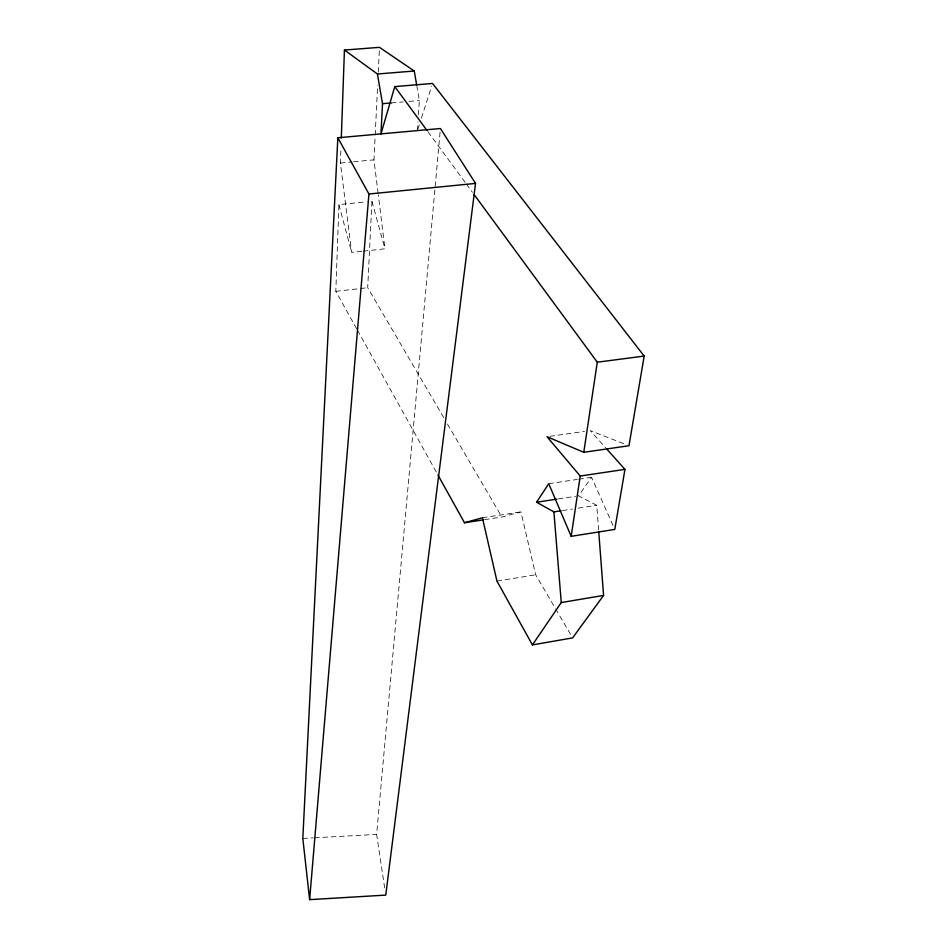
<?xml version="1.0" encoding="UTF-8"?>
<svg xmlns="http://www.w3.org/2000/svg" width="947" height="947" viewBox="0 0 947 947"><rect width="100%" height="100%" fill="white"/><g stroke="black" fill="none" stroke-linecap="round" stroke-linejoin="round"><path stroke-width="0.71" stroke-dasharray="4.74 3.55" d="M356.664 328.834L335.818 291.345L338.919 204.588L366.193 201.841M361.778 251.31L351.645 252.411L340.399 163.038L340.932 148.359M443.741 417.651L367.696 287.699L371.946 201.261L367.637 201.699M378.113 193.401L373.97 159.865L375.119 136.486M375.19 135.03L377.628 85.348M378.267 72.197L379.345 50.274M417.378 130.615L417.947 122.021M418.408 114.859L419.355 100.548L416.929 86.485M384.671 887.884L376.622 834.402L440.142 131.467M417.828 129.23L419.616 123.678M421.403 118.138L431.666 86.236M612.993 525.407L591.555 477.3L578.487 495.849L596.74 505.296L598.611 530M484.627 519.666L501.874 517.015L520.921 511.889L535.671 574.77L554.871 607.583M496.95 581.103L535.671 574.77M562.471 510.563L572.462 509.024M578.179 508.148L596.74 505.296M482.414 517.784L520.921 511.889M558.257 498.915L575.598 496.287M548.739 483.704L577.291 479.431M578.712 479.218L591.555 477.3M549.887 436.318L584.465 431.418M335.818 291.345L359.008 288.693M360.452 288.527L367.696 287.699M363.234 251.156L384.956 248.801L378.291 194.857M340.399 163.038L352.083 161.937M353.539 161.795L373.97 159.865M391.36 102.939L403.138 101.933M409.033 101.424L419.355 100.548M302.815 838.45L313.149 837.882M314.617 837.799L376.622 834.402M623.635 443.646L590.218 430.601L605.666 447.836M427.949 131.74L465.486 182.83M466.35 184.014L472.458 192.336M447.458 424.019L501.874 517.015M555.617 608.85L571.124 635.354M357.386 330.124L436.46 472.34M371.946 201.261L384.956 248.801M338.919 204.588L351.645 252.411"/><path stroke-width="1.42" d="M341.299 138.084L344.436 50.037L379.487 47.35L414.265 71.013L416.68 85.076M337.842 137.777L302.815 838.45L309.633 899.65L385.76 895.104L475.536 183.398L440.402 128.52L337.842 137.777L368.939 194.017L309.633 899.65M344.436 50.037L377.415 73.996L382.517 103.697L380.966 133.906L394.781 86.603L432.554 83.466L644.185 356.072L628.974 445.741L583.778 452.299L547.011 436.721L580.227 476.033L571.183 536.322L614.781 529.42L624.961 469.369L606.625 448.914M583.778 452.299L597.285 362.204L474.21 194.703M561.038 510.788L553.9 511.889L536.582 502.218L548.739 483.704L571.183 536.322M437.905 474.921L464.504 522.756L482.414 517.784L496.95 581.103L532.427 644.907L561.263 602.564L553.9 511.889M598.717 531.456L603.582 595.414L572.604 637.887L532.427 644.907M561.263 602.564L603.582 595.414M464.504 522.756L483.183 519.879M536.582 502.218L556.812 499.14M580.227 476.033L624.961 469.369M597.285 362.204L644.185 356.072M368.939 194.017L475.536 183.398M382.517 103.697L391.36 102.939M377.415 73.996L414.265 71.013M394.781 86.603L427.073 130.556"/></g></svg>
